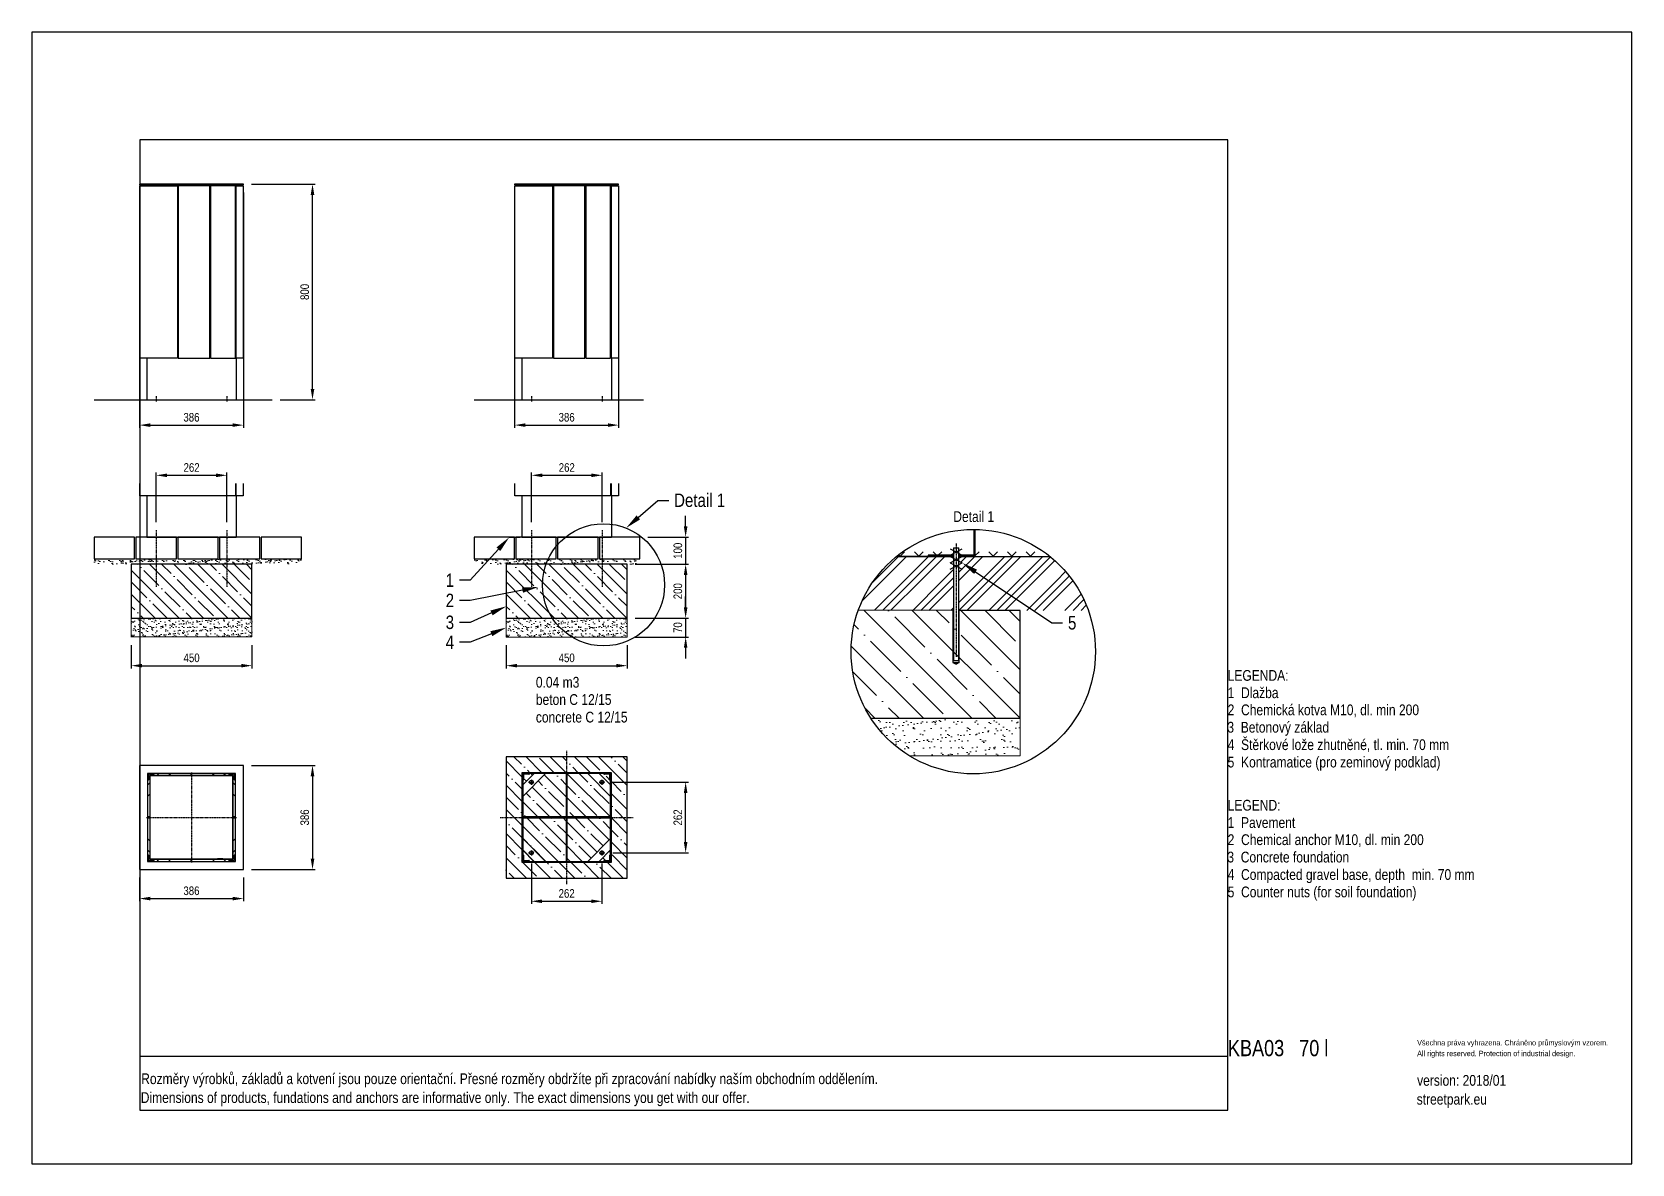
# Model space of a CAD drawing. Header units: millimetres. Extents: x 5064 to 11004, y 3085 to 7285.
import ezdxf
from ezdxf import colors
from ezdxf.entities.mleader import LeaderData, LeaderLine
from ezdxf.lldxf.tags import DXFTag
from ezdxf.math import Vec2, Vec3

# ---------------------------------------------------------------- set-up
doc = ezdxf.new("R2010")
doc.units = ezdxf.units.MM
doc.header["$LTSCALE"] = 0.3
doc.linetypes.add('DashDot', pattern=[15, 9, -3, 0, -3])
doc.layers.add('Nekreslit', color=6, linetype='Continuous', plot=False)
doc.layers.add('SRAFY', color=251, linetype='Continuous', lineweight=13)
doc.styles.add('SEACAD_Arial', font='arial.ttf', dxfattribs={"width": 0.8})
tags = doc.linetypes.add('HIDDEN2', pattern=[4.7625, 3.175, -1.5875]).pattern_tags.tags
tags[6:7] = [DXFTag(74, 4), DXFTag(75, 0), DXFTag(340, '0'), DXFTag(46, 0.0), DXFTag(50, 0.0), DXFTag(44, 0.0), DXFTag(45, 0.0)]
tags[4:5] = [DXFTag(74, 4), DXFTag(75, 0), DXFTag(340, '0'), DXFTag(46, 0.0), DXFTag(50, 0.0), DXFTag(44, 0.0), DXFTag(45, 0.0)]
doc.dimstyles.new('ISO-25', dxfattribs={"dimtxt": 1.6, "dimasz": 2, "dimexe": 0.5, "dimexo": 1.5, "dimtad": 1, "dimdec": 0, "dimtxsty": 'SEACAD_Arial', "dimcen": 2, "dimadec": 0, "dimazin": 0, "dimtfac": 1, "dimtdec": 0, "dimtmove": 0, "dimatfit": 3, "dimfxl": 1, "dimarcsym": 0})

# ---------------------------------------------------------------- blocks, each defined once
blk = doc.blocks.new('*D134')
at = {"color": 0, "lineweight": -2, "transparency": 16777216}
for p, q in [((6825.3, 5010.5), (6825.3, 4924.1)), ((7273.4, 5010.5), (7273.4, 4924.1)), ((6865.3, 4934.1), (7233.4, 4934.1))]:
    blk.add_line(p, q, dxfattribs=at)
at = {"color": 0, "transparency": 16777216}
for points in [[(6865.3, 4940.8), (6865.3, 4927.5), (6825.3, 4934.1)], [(7233.4, 4940.8), (7233.4, 4927.5), (7273.4, 4934.1)]]:
    blk.add_solid(points, dxfattribs=at)
at = {"layer": 'Defpoints', "color": 0, "transparency": 16777216}
for p in [(6825.3, 5040.5), (7273.4, 5040.5), (7273.4, 4934.1)]:
    blk.add_point(p, dxfattribs=at)
at = {"color": 0, "transparency": 16777216, "insert": (7049.4, 4963), "char_height": 32, "attachment_point": 5, "style": 'SEACAD_Arial'}
blk.add_mtext('450', dxfattribs=at)
blk = doc.blocks.new('*D160')
at = {"color": 0, "lineweight": -2, "transparency": 16777216}
for p, q in [((5525.7, 5466.7), (5525.7, 5650.5)), ((5788.1, 5466.7), (5788.1, 5650.5)), ((5565.7, 5640.5), (5748.1, 5640.5))]:
    blk.add_line(p, q, dxfattribs=at)
at = {"color": 0, "transparency": 16777216}
for points in [[(5565.7, 5647.1), (5565.7, 5633.8), (5525.7, 5640.5)], [(5748.1, 5647.1), (5748.1, 5633.8), (5788.1, 5640.5)]]:
    blk.add_solid(points, dxfattribs=at)
at = {"layer": 'Defpoints', "color": 0, "transparency": 16777216}
for p in [(5788.1, 5640.5), (5525.7, 5436.7), (5788.1, 5436.7)]:
    blk.add_point(p, dxfattribs=at)
at = {"color": 0, "transparency": 16777216, "insert": (5656.9, 5669.3), "char_height": 32, "attachment_point": 5, "style": 'SEACAD_Arial'}
blk.add_mtext('262', dxfattribs=at)
blk = doc.blocks.new('*D161')
at = {"color": 0, "lineweight": -2, "transparency": 16777216}
for p, q in [((6918.6, 5466.8), (6918.6, 5650.5)), ((7181, 5466.8), (7181, 5650.5)), ((6958.6, 5640.5), (7141, 5640.5))]:
    blk.add_line(p, q, dxfattribs=at)
at = {"color": 0, "transparency": 16777216}
for points in [[(6958.6, 5647.1), (6958.6, 5633.8), (6918.6, 5640.5)], [(7141, 5647.1), (7141, 5633.8), (7181, 5640.5)]]:
    blk.add_solid(points, dxfattribs=at)
at = {"layer": 'Defpoints', "color": 0, "transparency": 16777216}
for p in [(7181, 5640.5), (6918.6, 5436.8), (7181, 5436.8)]:
    blk.add_point(p, dxfattribs=at)
at = {"color": 0, "transparency": 16777216, "insert": (7049.8, 5669.3), "char_height": 32, "attachment_point": 5, "style": 'SEACAD_Arial'}
blk.add_mtext('262', dxfattribs=at)
blk = doc.blocks.new('*D162')
at = {"color": 0, "lineweight": -2, "transparency": 16777216}
for p, q in [((7491.1, 5450.7), (7491.1, 5490.7)), ((7350.8, 5410.7), (7501.1, 5410.7)), ((7491.1, 5410.7), (7491.1, 5310.5)), ((7303.4, 5310.5), (7501.1, 5310.5)), ((7491.1, 5270.5), (7491.1, 5230.5))]:
    blk.add_line(p, q, dxfattribs=at)
at = {"color": 0, "transparency": 16777216}
for points in [[(7484.4, 5450.7), (7497.7, 5450.7), (7491.1, 5410.7)], [(7484.4, 5270.5), (7497.7, 5270.5), (7491.1, 5310.5)]]:
    blk.add_solid(points, dxfattribs=at)
at = {"layer": 'Defpoints', "color": 0, "transparency": 16777216}
for p in [(7320.8, 5410.7), (7273.4, 5310.5), (7491.1, 5310.5)]:
    blk.add_point(p, dxfattribs=at)
at = {"color": 0, "transparency": 16777216, "insert": (7462.2, 5360.6), "char_height": 32, "attachment_point": 5, "rotation": 90, "style": 'SEACAD_Arial'}
blk.add_mtext('100', dxfattribs=at)
blk = doc.blocks.new('*D163')
at = {"color": 0, "lineweight": -2, "transparency": 16777216}
for p, q in [((7303.4, 5310.5), (7501.1, 5310.5)), ((7491.1, 5270.5), (7491.1, 5150.5)), ((7303.4, 5110.5), (7501.1, 5110.5))]:
    blk.add_line(p, q, dxfattribs=at)
at = {"color": 0, "transparency": 16777216}
for points in [[(7484.4, 5270.5), (7497.7, 5270.5), (7491.1, 5310.5)], [(7484.4, 5150.5), (7497.7, 5150.5), (7491.1, 5110.5)]]:
    blk.add_solid(points, dxfattribs=at)
at = {"layer": 'Defpoints', "color": 0, "transparency": 16777216}
for p in [(7273.4, 5310.5), (7273.4, 5110.5), (7491.1, 5110.5)]:
    blk.add_point(p, dxfattribs=at)
at = {"color": 0, "transparency": 16777216, "insert": (7462.2, 5210.5), "char_height": 32, "attachment_point": 5, "rotation": 90, "style": 'SEACAD_Arial'}
blk.add_mtext('200', dxfattribs=at)
blk = doc.blocks.new('*D164')
at = {"color": 0, "lineweight": -2, "transparency": 16777216}
for p, q in [((7491.1, 5150.5), (7491.1, 5190.5)), ((7303.4, 5110.5), (7501.1, 5110.5)), ((7491.1, 5110.5), (7491.1, 5040.5)), ((7303.4, 5040.5), (7501.1, 5040.5)), ((7491.1, 5000.5), (7491.1, 4960.5))]:
    blk.add_line(p, q, dxfattribs=at)
at = {"color": 0, "transparency": 16777216}
for points in [[(7484.4, 5150.5), (7497.7, 5150.5), (7491.1, 5110.5)], [(7484.4, 5000.5), (7497.7, 5000.5), (7491.1, 5040.5)]]:
    blk.add_solid(points, dxfattribs=at)
at = {"layer": 'Defpoints', "color": 0, "transparency": 16777216}
for p in [(7273.4, 5110.5), (7273.4, 5040.5), (7491.1, 5040.5)]:
    blk.add_point(p, dxfattribs=at)
at = {"color": 0, "transparency": 16777216, "insert": (7462.2, 5075.5), "char_height": 32, "attachment_point": 5, "rotation": 90, "style": 'SEACAD_Arial'}
blk.add_mtext('70', dxfattribs=at)
blk = doc.blocks.new('*D165')
at = {"color": 0, "lineweight": -2, "transparency": 16777216}
for p, q in [((5432.9, 5010.6), (5432.9, 4924.2)), ((5881, 5010.6), (5881, 4924.2)), ((5472.9, 4934.2), (5841, 4934.2))]:
    blk.add_line(p, q, dxfattribs=at)
at = {"color": 0, "transparency": 16777216}
for points in [[(5472.9, 4940.9), (5472.9, 4927.5), (5432.9, 4934.2)], [(5841, 4940.9), (5841, 4927.5), (5881, 4934.2)]]:
    blk.add_solid(points, dxfattribs=at)
at = {"layer": 'Defpoints', "color": 0, "transparency": 16777216}
for p in [(5432.9, 5040.6), (5881, 5040.6), (5881, 4934.2)]:
    blk.add_point(p, dxfattribs=at)
at = {"color": 0, "transparency": 16777216, "insert": (5656.9, 4963), "char_height": 32, "attachment_point": 5, "style": 'SEACAD_Arial'}
blk.add_mtext('450', dxfattribs=at)
blk = doc.blocks.new('*D168')
at = {"color": 0, "lineweight": -2, "transparency": 16777216}
for p, q in [((5463.4, 4148.1), (5463.4, 4060)), ((5849.4, 4148.1), (5849.4, 4060)), ((5503.4, 4070), (5809.4, 4070))]:
    blk.add_line(p, q, dxfattribs=at)
at = {"color": 0, "transparency": 16777216}
for points in [[(5503.4, 4076.6), (5503.4, 4063.3), (5463.4, 4070)], [(5809.4, 4076.6), (5809.4, 4063.3), (5849.4, 4070)]]:
    blk.add_solid(points, dxfattribs=at)
at = {"layer": 'Defpoints', "color": 0, "transparency": 16777216}
for p in [(5463.4, 4178.1), (5849.4, 4178.1), (5849.4, 4070)]:
    blk.add_point(p, dxfattribs=at)
at = {"color": 0, "transparency": 16777216, "insert": (5656.4, 4098.8), "char_height": 32, "attachment_point": 5, "style": 'SEACAD_Arial'}
blk.add_mtext('386', dxfattribs=at)
blk = doc.blocks.new('*D169')
at = {"color": 0, "lineweight": -2, "transparency": 16777216}
for p, q in [((5879.4, 4564.1), (6115.8, 4564.1)), ((6105.8, 4524.1), (6105.8, 4218.1)), ((5879.4, 4178.1), (6115.8, 4178.1))]:
    blk.add_line(p, q, dxfattribs=at)
at = {"color": 0, "transparency": 16777216}
for points in [[(6099.1, 4524.1), (6112.5, 4524.1), (6105.8, 4564.1)], [(6099.1, 4218.1), (6112.5, 4218.1), (6105.8, 4178.1)]]:
    blk.add_solid(points, dxfattribs=at)
at = {"layer": 'Defpoints', "color": 0, "transparency": 16777216}
for p in [(5849.4, 4564.1), (5849.4, 4178.1), (6105.8, 4178.1)]:
    blk.add_point(p, dxfattribs=at)
at = {"color": 0, "transparency": 16777216, "insert": (6077, 4371.1), "char_height": 32, "attachment_point": 5, "rotation": 90, "style": 'SEACAD_Arial'}
blk.add_mtext('386', dxfattribs=at)
blk = doc.blocks.new('L 25x25x3')
for p, q in [((25, 0), (0, 0)), ((0, 0), (0, -25)), ((25, -1), (25, 0)), ((0, -25), (1, -25)), ((3, -6.5), (3, -23)), ((23, -3), (6.5, -3))]:
    blk.add_line(p, q)
for centre, radius, start, end in [((1, -23), 2, 270, 0), ((6.5, -6.5), 3.5, 90, 180), ((23, -1), 2, 270, 0)]:
    blk.add_arc(centre, radius, start, end)
blk = doc.blocks.new('*D170')
at = {"color": 0, "lineweight": -2, "transparency": 16777216}
for p, q in [((6918.2, 4199.9), (6918.2, 4050)), ((7180.5, 4199.9), (7180.5, 4050)), ((6958.2, 4060), (7140.5, 4060))]:
    blk.add_line(p, q, dxfattribs=at)
at = {"color": 0, "transparency": 16777216}
for points in [[(6958.2, 4066.6), (6958.2, 4053.3), (6918.2, 4060)], [(7140.5, 4066.6), (7140.5, 4053.3), (7180.5, 4060)]]:
    blk.add_solid(points, dxfattribs=at)
at = {"layer": 'Defpoints', "color": 0, "transparency": 16777216}
for p in [(6918.2, 4229.9), (7180.5, 4229.9), (7180.5, 4060)]:
    blk.add_point(p, dxfattribs=at)
at = {"color": 0, "transparency": 16777216, "insert": (7049.3, 4088.8), "char_height": 32, "attachment_point": 5, "style": 'SEACAD_Arial'}
blk.add_mtext('262', dxfattribs=at)
blk = doc.blocks.new('*D171')
at = {"color": 0, "lineweight": -2, "transparency": 16777216}
for p, q in [((7220.5, 4502.3), (7501.1, 4502.3)), ((7491.1, 4279.9), (7491.1, 4462.3)), ((7220.5, 4239.9), (7501.1, 4239.9))]:
    blk.add_line(p, q, dxfattribs=at)
at = {"color": 0, "transparency": 16777216}
for points in [[(7484.4, 4462.3), (7497.7, 4462.3), (7491.1, 4502.3)], [(7484.4, 4279.9), (7497.7, 4279.9), (7491.1, 4239.9)]]:
    blk.add_solid(points, dxfattribs=at)
at = {"layer": 'Defpoints', "color": 0, "transparency": 16777216}
for p in [(7190.5, 4502.3), (7491.1, 4502.3), (7190.5, 4239.9)]:
    blk.add_point(p, dxfattribs=at)
at = {"color": 0, "transparency": 16777216, "insert": (7462.2, 4371.1), "char_height": 32, "attachment_point": 5, "rotation": 90, "style": 'SEACAD_Arial'}
blk.add_mtext('262', dxfattribs=at)
blk = doc.blocks.new('*D172')
at = {"color": 0, "lineweight": -2, "transparency": 16777216}
for p, q in [((5463.4, 6690.4), (5463.4, 5816.7)), ((5849.4, 6690.4), (5849.4, 5816.7)), ((5503.4, 5826.7), (5809.4, 5826.7))]:
    blk.add_line(p, q, dxfattribs=at)
at = {"color": 0, "transparency": 16777216}
for points in [[(5503.4, 5833.4), (5503.4, 5820.1), (5463.4, 5826.7)], [(5809.4, 5833.4), (5809.4, 5820.1), (5849.4, 5826.7)]]:
    blk.add_solid(points, dxfattribs=at)
at = {"layer": 'Defpoints', "color": 0, "transparency": 16777216}
for p in [(5463.4, 6720.4), (5849.4, 6720.4), (5849.4, 5826.7)]:
    blk.add_point(p, dxfattribs=at)
at = {"color": 0, "transparency": 16777216, "insert": (5656.4, 5855.6), "char_height": 32, "attachment_point": 5, "style": 'SEACAD_Arial'}
blk.add_mtext('386', dxfattribs=at)
blk = doc.blocks.new('*D173')
at = {"color": 0, "lineweight": -2, "transparency": 16777216}
for p, q in [((6856.3, 6689.8), (6856.3, 5816.7)), ((7242.3, 6690.4), (7242.3, 5816.7)), ((6896.3, 5826.7), (7202.3, 5826.7))]:
    blk.add_line(p, q, dxfattribs=at)
at = {"color": 0, "transparency": 16777216}
for points in [[(6896.3, 5833.4), (6896.3, 5820.1), (6856.3, 5826.7)], [(7202.3, 5833.4), (7202.3, 5820.1), (7242.3, 5826.7)]]:
    blk.add_solid(points, dxfattribs=at)
at = {"layer": 'Defpoints', "color": 0, "transparency": 16777216}
for p in [(6856.3, 6719.8), (7242.3, 6720.4), (7242.3, 5826.7)]:
    blk.add_point(p, dxfattribs=at)
at = {"color": 0, "transparency": 16777216, "insert": (7049.3, 5855.6), "char_height": 32, "attachment_point": 5, "style": 'SEACAD_Arial'}
blk.add_mtext('386', dxfattribs=at)
blk = doc.blocks.new('*D198')
at = {"color": 0, "lineweight": -2, "transparency": 16777216}
for p, q in [((5879.4, 6720.9), (6115.8, 6720.9)), ((6105.8, 5960.9), (6105.8, 6680.9)), ((5986, 5920.9), (6115.8, 5920.9))]:
    blk.add_line(p, q, dxfattribs=at)
at = {"color": 0, "transparency": 16777216}
for points in [[(6099.1, 6680.9), (6112.5, 6680.9), (6105.8, 6720.9)], [(6099.1, 5960.9), (6112.5, 5960.9), (6105.8, 5920.9)]]:
    blk.add_solid(points, dxfattribs=at)
at = {"layer": 'Defpoints', "color": 0, "transparency": 16777216}
for p in [(5849.4, 6720.9), (6105.8, 6720.9), (5956, 5920.9)]:
    blk.add_point(p, dxfattribs=at)
at = {"color": 0, "transparency": 16777216, "insert": (6077, 6320.9), "char_height": 32, "attachment_point": 5, "rotation": 90, "style": 'SEACAD_Arial'}
blk.add_mtext('800', dxfattribs=at)

msp = doc.modelspace()

# ---------------------------------------------------------------- hatches: boundary and pattern name
at = {"layer": 'SRAFY'}
h = msp.add_hatch(dxfattribs=at)
h.set_pattern_fill('ANGLE', color=256, scale=7, angle=45)
h.set_pattern_definition([(45, (1372.663, 3127.9), (-34.574, 34.574), [35.56, -13.335]), (135, (1372.663, 3127.9), (-34.574, -34.574), [35.56, -13.335])])
edge = h.paths.add_edge_path()
edge.add_line((8820.6, 5356.8), (8565.1, 5356.8))
edge.add_arc((-193086.9, 5352.5), 201652, -0.003622, 0.001208, ccw=False)
edge.add_line((8565.1, 5339.8), (8843.2, 5339.8))
edge.add_arc((8558.9, 4986.4), 453.5, 51.18498, 54.75198)
edge = h.paths.add_edge_path()
edge.add_line((8472.6, 5354.4), (8472.6, 5356.8))
edge.add_line((8472.6, 5356.8), (8297.2, 5356.8))
edge.add_arc((8558.9, 4986.4), 453.5, 125.24802, 128.81502)
edge.add_line((8274.7, 5339.8), (8391.4, 5339.8))
edge.add_line((8391.4, 5339.8), (8391.4, 5343.8))
edge.add_line((8391.4, 5343.8), (8472.6, 5343.8))
edge.add_line((8472.6, 5343.8), (8472.6, 5354.4))
h = msp.add_hatch(dxfattribs=at)
h.set_pattern_fill('ANSI31', color=256)
h.paths.add_polyline_path([(8565.1, 5439.9, 0.002205), (8561.1, 5439.9), (8561.1, 5339.8), (8565.1, 5339.8)])
h = msp.add_hatch(dxfattribs=at)
h.set_pattern_fill('AR-SAND', color=256, scale=0.5)
h.paths.add_polyline_path([(5464.4, 5330.7), (5295.4, 5330.7), (5295.4, 5310.8), (5430.4, 5310.8), (5464.4, 5310.8)])
h.paths.add_polyline_path([(5514.4, 5330.7), (5464.4, 5330.7), (5464.4, 5310.8), (5514.4, 5310.7)])
h.paths.add_polyline_path([(5794.4, 5330.7), (5514.4, 5330.7), (5514.4, 5310.7), (5794.4, 5310.5)])
h.paths.add_polyline_path([(6065.4, 5330.7), (5794.4, 5330.7), (5794.4, 5310.5), (5878.5, 5310.5), (6065.4, 5310.5)])
h = msp.add_hatch(dxfattribs=at)
h.set_pattern_fill('ANSI35', color=256, scale=10, angle=90)
h.set_pattern_definition([(135, (-1222.03, 0.07), (-44.9013, -44.9013), []), (135, (-1222.03, 44.97), (-44.9013, -44.9013), [79.375, -15.875, 0, -15.875])])
h.paths.add_polyline_path([(5881, 5310.5), (5432.9, 5310.9), (5432.9, 5110.5), (5881, 5110.5)])
h = msp.add_hatch(dxfattribs=at)
h.set_pattern_fill('AR-SAND', color=256, scale=0.5)
h.set_pattern_definition([(37.5, (170.387, 0), (-0.800016, 24.47066), [0, -19.304, 0, -21.59, 0, -20.6375]), (7.5, (170.387, 0), (22.47616, 35.84126), [0, -10.414, 0, -17.399, 0, -6.6675]), (327.5, (154.766, 0), (39.54962, 0.07186), [0, -6.35, 0, -22.86, 0, -29.845]), (317.5, (154.766, 0), (38.17782, 11.14647), [0, -3.175, 0, -14.986, 0, -17.145])])
h.paths.add_polyline_path([(6763.6, 5330.7), (6705.8, 5330.7), (6705.8, 5310.8), (6745.4, 5310.8)])
h.paths.add_polyline_path([(6944.3, 5330.7), (6763.6, 5330.7), (6745.4, 5310.8), (6825.3, 5310.8), (6944.3, 5310.7)])
h.paths.add_polyline_path([(7154.3, 5330.7), (6944.3, 5330.7), (6944.3, 5310.7), (7154.3, 5310.5)])
h.paths.add_polyline_path([(7320.8, 5330.7), (7154.3, 5330.7), (7154.3, 5310.5), (7273.4, 5310.5), (7320.8, 5310.5)])
h = msp.add_hatch(dxfattribs=at)
h.set_pattern_fill('ANSI35', color=256, scale=10, angle=90)
h.set_pattern_definition([(135, (170.387, 0), (-44.9013, -44.9013), []), (135, (170.387, 44.9), (-44.9013, -44.9013), [79.375, -15.875, 0, -15.875])])
h.paths.add_polyline_path([(7273.4, 5310.5), (6825.3, 5310.8), (6825.3, 5110.5), (7273.4, 5110.5)])
h = msp.add_hatch(dxfattribs=at)
h.set_pattern_fill('GOST_GROUND', color=256, scale=10)
h.set_pattern_definition([(45, (1372.66, 3127.9), (141.4214, -9e-15), [200]), (45, (1402.66, 3127.9), (141.4214, -9e-15), [200]), (45, (1432.66, 3127.9), (141.4214, -9e-15), [200])])
h.paths.add_polyline_path([(8485.1, 5306.8), (8472.6, 5313.4), (8485.1, 5320.1), (8485.1, 5339.7), (8274.6, 5339.7, 0.138009), (8132.1, 5139.6), (8485.1, 5139.4)])
h.paths.add_polyline_path([(8843.2, 5339.7), (8505.1, 5339.7), (8505.1, 5320.1), (8517.6, 5313.4), (8505.1, 5306.8), (8505.1, 5139.4), (8733.2, 5139.2), (8985.9, 5139.2, 0.138278)])
h = msp.add_hatch(dxfattribs=at)
h.set_pattern_fill('ANSI31', color=256)
h.paths.add_polyline_path([(8481.1, 5343.8), (8391.4, 5343.8), (8391.4, 5339.8), (8481.1, 5339.8)])
h.paths.add_polyline_path([(8561.1, 5343.8), (8509.1, 5343.8), (8509.1, 5339.8), (8561.1, 5339.8)])
h = msp.add_hatch(dxfattribs=at)
h.set_pattern_fill('AR-SAND', color=256, scale=0.5)
h.set_pattern_definition([(37.5, (43.469, -149.563), (-0.800016, 24.47066), [0, -19.304, 0, -21.59, 0, -20.6375]), (7.5, (43.47, -149.563), (22.47616, 35.84126), [0, -10.414, 0, -17.399, 0, -6.6675]), (327.5, (27.848, -149.563), (39.54962, 0.07186), [0, -6.35, 0, -22.86, 0, -29.845]), (317.5, (27.848, -149.563), (38.17782, 11.14647), [0, -3.175, 0, -14.986, 0, -17.145])])
h.paths.add_polyline_path([(5881, 5040.5), (5881, 5110.5), (5432.9, 5110.5), (5432.9, 5040.6)])
h = msp.add_hatch(dxfattribs=at)
h.set_pattern_fill('AR-SAND', color=256, scale=0.5)
h.set_pattern_definition([(37.5, (1435.883, -149.632), (-0.800016, 24.47066), [0, -19.304, 0, -21.59, 0, -20.6375]), (7.5, (1435.883, -149.632), (22.47616, 35.84126), [0, -10.414, 0, -17.399, 0, -6.6675]), (327.5, (1420.262, -149.632), (39.54962, 0.07186), [0, -6.35, 0, -22.86, 0, -29.845]), (317.5, (1420.262, -149.632), (38.17782, 11.14647), [0, -3.175, 0, -14.986, 0, -17.145])])
h.paths.add_polyline_path([(7273.4, 5040.5), (7273.4, 5110.5), (6825.3, 5110.5), (6825.3, 5040.5)])
h = msp.add_hatch(dxfattribs=at)
h.set_pattern_fill('ANSI35', color=256, scale=20, angle=90)
h.set_pattern_definition([(135, (-5472.8, -5481.73), (-89.8026, -89.8026), []), (135, (-5472.8, -5391.92), (-89.8026, -89.8026), [158.75, -31.75, 0, -31.75])])
edge = h.paths.add_edge_path()
edge.add_arc((8558.9, 4986.4), 453.5, 160.25313, 213.03807)
edge.add_line((8178.7, 4739.2), (8733.2, 4739.2))
edge.add_line((8733.2, 4739.2), (8733.2, 5139.2))
edge.add_line((8733.2, 5139.2), (8132.1, 5139.6))
h = msp.add_hatch(dxfattribs=at)
h.set_pattern_fill('AR-SAND', color=256)
h.set_pattern_definition([(37.5, (-5813.58, 815.907), (-1.60003, 48.94132), [0, -38.608, 0, -43.18, 0, -41.275]), (7.5, (-5813.58, 815.91), (44.95233, 71.6825), [0, -20.828, 0, -34.798, 0, -13.335]), (327.5, (-5844.82, 815.907), (79.09924, 0.14372), [0, -12.7, 0, -45.72, 0, -59.69]), (317.5, (-5844.82, 815.91), (76.35565, 22.29293), [0, -6.35, 0, -29.972, 0, -34.29])])
h.paths.add_polyline_path([(8733.2, 4739.2), (8178.7, 4739.2, 0.112104), (8322.8, 4599.2), (8733.2, 4599.2)])
h = msp.add_hatch(dxfattribs=at)
h.set_pattern_fill('ANSI35', color=256, scale=10, angle=90)
h.paths.add_polyline_path([(6928.8, 4534.1), (6911.3, 4534.1), (6911.3, 4533.1, -0.414214), (6909.3, 4531.1), (6892.8, 4531.1, 0.414214), (6889.3, 4527.6), (6889.3, 4511.1, -0.414214), (6887.3, 4509.1), (6886.3, 4509.1), (6886.3, 4491.7)], flags=16)
h.paths.add_polyline_path([(7049.3, 4596.1), (6824.3, 4596.1), (6824.3, 4371.1), (6883.3, 4371.1), (6883.3, 4537.1), (7049.3, 4537.1)])
h.paths.add_polyline_path([(7274.3, 4596.1), (7049.3, 4596.1), (7049.3, 4537.1), (7215.3, 4537.1), (7215.3, 4371.1), (7274.3, 4371.1)])
h.paths.add_polyline_path([(7274.3, 4371.1), (7215.3, 4371.1), (7215.3, 4205.1), (7049.3, 4205.1), (7049.3, 4146.1), (7274.3, 4146.1)])
h.paths.add_polyline_path([(7049.3, 4205.1), (6883.3, 4205.1), (6883.3, 4371.1), (6824.3, 4371.1), (6824.3, 4146.1), (7049.3, 4146.1)])
h.paths.add_polyline_path([(7047.3, 4369.1), (6886.3, 4369.1), (6886.3, 4292.9), (6971.2, 4208.1), (7047.3, 4208.1)], flags=17)
h.paths.add_polyline_path([(7047.3, 4534.1), (6971.2, 4534.1), (6886.3, 4449.2), (6886.3, 4373.1), (7047.3, 4373.1)], flags=17)
h.paths.add_polyline_path([(7212.3, 4449.2), (7127.5, 4534.1), (7051.3, 4534.1), (7051.3, 4373.1), (7212.3, 4373.1)], flags=17)
h.paths.add_polyline_path([(7212.3, 4369.1), (7051.3, 4369.1), (7051.3, 4208.1), (7127.5, 4208.1), (7212.3, 4292.9)], flags=17)
h.paths.add_polyline_path([(6886.3, 4250.5), (6886.3, 4233.1), (6887.3, 4233.1, -0.414214), (6889.3, 4231.1), (6889.3, 4214.6, 0.414214), (6892.8, 4211.1), (6909.3, 4211.1, -0.414214), (6911.3, 4209.1), (6911.3, 4208.1), (6928.8, 4208.1)], flags=16)
h.paths.add_polyline_path([(7209.3, 4231.1, -0.414214), (7211.3, 4233.1), (7212.3, 4233.1), (7212.3, 4250.5), (7169.9, 4208.1), (7187.3, 4208.1), (7187.3, 4209.1, -0.414214), (7189.3, 4211.1), (7205.8, 4211.1, 0.414214), (7209.3, 4214.6)], flags=16)
h.paths.add_polyline_path([(7209.3, 4527.6, 0.414214), (7205.8, 4531.1), (7189.3, 4531.1, -0.414214), (7187.3, 4533.1), (7187.3, 4534.1), (7169.9, 4534.1), (7212.3, 4491.7), (7212.3, 4509.1), (7211.3, 4509.1, -0.414214), (7209.3, 4511.1)], flags=16)
h.paths.add_polyline_path([(6925.2, 4239.9, -1), (6911.2, 4239.9, -1)], flags=16)
h = msp.add_hatch(dxfattribs=at)
h.set_pattern_fill('ANSI31', color=256)
h.paths.add_polyline_path([(6911.3, 4533.1), (6911.3, 4534.1), (6886.3, 4534.1), (6886.3, 4509.1), (6887.3, 4509.1, 0.414214), (6889.3, 4511.1), (6889.3, 4527.6, -0.414214), (6892.8, 4531.1), (6909.3, 4531.1, 0.414214)])
h.paths.add_polyline_path([(7212.3, 4534.1), (7187.3, 4534.1), (7187.3, 4533.1, 0.414214), (7189.3, 4531.1), (7205.8, 4531.1, -0.414214), (7209.3, 4527.6), (7209.3, 4511.1, 0.414214), (7211.3, 4509.1), (7212.3, 4509.1)])
h.paths.add_polyline_path([(7212.3, 4233.1), (7211.3, 4233.1, 0.414214), (7209.3, 4231.1), (7209.3, 4214.6, -0.414214), (7205.8, 4211.1), (7189.3, 4211.1, 0.414214), (7187.3, 4209.1), (7187.3, 4208.1), (7212.3, 4208.1)])
h.paths.add_polyline_path([(6889.3, 4231.1, 0.414214), (6887.3, 4233.1), (6886.3, 4233.1), (6886.3, 4208.1), (6911.3, 4208.1), (6911.3, 4209.1, 0.414214), (6909.3, 4211.1), (6892.8, 4211.1, -0.414214), (6889.3, 4214.6)])

# ---------------------------------------------------------------- linework, layer by layer
for p, q in [((5490.4, 6714.9), (5490.4, 6717.9)), ((5822.4, 6714.9), (5822.4, 6717.9)), ((6883.3, 6714.9), (6883.3, 6717.9)), ((7215.3, 6714.9), (7215.3, 6717.9)), ((5604.4, 6680.9), (5607.4, 6680.9)), ((5724.4, 6680.9), (5727.4, 6680.9)), ((5819.4, 6680.9), (5822.4, 6680.9)), ((6997.3, 6680.9), (7000.3, 6680.9)), ((7117.3, 6680.9), (7120.3, 6680.9)), ((7212.3, 6680.9), (7215.3, 6680.9)), ((5490.4, 6074.9), (5490.4, 5920.9)), ((5607.4, 6110.9), (5604.4, 6110.9)), ((5727.4, 6110.9), (5724.4, 6110.9)), ((5822.4, 6110.9), (5819.4, 6110.9)), ((5822.4, 6074.9), (5822.4, 5920.9)), ((6883.3, 6074.9), (6883.3, 5920.9)), ((7000.3, 6110.9), (6997.3, 6110.9)), ((7120.3, 6110.9), (7117.3, 6110.9)), ((7215.3, 6110.9), (7212.3, 6110.9)), ((7215.3, 6074.9), (7215.3, 5920.9)), ((5490.4, 5920.9), (5822.4, 5920.9)), ((6883.3, 5920.9), (7215.3, 5920.9)), ((5822.4, 5600.7), (5819.4, 5600.7)), ((7215.3, 5600.7), (7212.3, 5600.7)), ((5490.4, 5564.7), (5490.4, 5410.7)), ((5822.4, 5564.7), (5822.4, 5410.7)), ((6883.3, 5564.7), (6883.3, 5410.7)), ((7215.3, 5564.7), (7215.3, 5410.7)), ((5490.4, 5410.7), (5822.4, 5410.7)), ((6836.3, 5410.7), (6876.3, 5410.7)), ((6883.3, 5410.7), (7215.3, 5410.7)), ((6919.3, 5410.7), (7179.3, 5410.7)), ((6919.3, 5410.7), (7179.3, 5410.7)), ((8565.1, 5439.7), (8565.1, 5339.8)), ((8472.6, 5367.8), (8517.6, 5343.8)), ((8472.6, 5343.8), (8517.6, 5367.8)), ((8486.7, 5371.4), (8503.5, 5371.4)), ((5295.4, 5330.7), (5437.4, 5330.7)), ((8274.7, 5339.8), (8485.1, 5339.8)), ((8471.1, 5339.8), (8485.1, 5339.8)), ((8472.6, 5339.8), (8517.6, 5315.8)), ((8472.6, 5315.8), (8517.6, 5339.8)), ((8472.6, 5315.8), (8517.6, 5291.8)), ((8472.6, 5291.8), (8517.6, 5315.8)), ((8481.1, 5343.8), (8481.1, 5339.8)), ((8505.1, 5339.8), (8559.1, 5339.8)), ((8509.1, 5343.8), (8509.1, 5339.8)), ((8561.1, 5343.8), (8561.1, 5339.8)), ((8565.1, 5339.8), (8843.2, 5339.8)), ((5527.8, 4526.1), (5535.8, 4534.1)), ((5570.3, 4526.1), (5578.3, 4534.1)), ((5734.6, 4534.1), (5742.6, 4526.1)), ((5777, 4534.1), (5785, 4526.1)), ((6886.3, 4491.7), (6928.8, 4534.1)), ((6886.3, 4449.2), (6971.2, 4534.1)), ((7127.5, 4534.1), (7212.3, 4449.2)), ((7169.9, 4534.1), (7212.3, 4491.7)), ((5493.4, 4491.7), (5501.4, 4499.7)), ((5493.4, 4449.2), (5501.4, 4457.2)), ((5811.4, 4499.7), (5819.4, 4491.7)), ((5811.4, 4457.2), (5819.4, 4449.2)), ((5501.4, 4284.9), (5493.4, 4292.9)), ((5819.4, 4292.9), (5811.4, 4284.9)), ((6971.2, 4208.1), (6886.3, 4292.9)), ((7212.3, 4292.9), (7127.5, 4208.1)), ((5501.4, 4242.5), (5493.4, 4250.5)), ((5810.4, 4255.1), (5810.4, 4274.9)), ((5819.4, 4250.5), (5811.4, 4242.5)), ((6928.8, 4208.1), (6886.3, 4250.5)), ((7212.3, 4250.5), (7169.9, 4208.1)), ((5535.8, 4208.1), (5527.8, 4216.1)), ((5578.3, 4208.1), (5570.3, 4216.1)), ((5742.6, 4216.1), (5734.6, 4208.1)), ((5772.4, 4217.1), (5752.6, 4217.1)), ((5785, 4216.1), (5777, 4208.1))]:
    msp.add_line(p, q)
at = {"color": 7, "linetype": 'Continuous'}
for p, q in [((5295.4, 5920.9), (5956, 5920.9)), ((6705.8, 5920.9), (7334.1, 5920.9)), ((5464.4, 5610.7), (5464.4, 5466.7)), ((5445.4, 5410.7), (5295.4, 5410.7)), ((5295.4, 5410.7), (5295.4, 5330.7)), ((5445.4, 5330.7), (5445.4, 5410.7)), ((5600.4, 5410.7), (5450.4, 5410.7)), ((5450.4, 5410.7), (5450.4, 5330.7)), ((5600.4, 5330.7), (5600.4, 5410.7)), ((5755.4, 5410.7), (5605.4, 5410.7)), ((5605.4, 5410.7), (5605.4, 5330.7)), ((5755.4, 5330.7), (5755.4, 5410.7)), ((5910.4, 5410.7), (5760.4, 5410.7)), ((5760.4, 5410.7), (5760.4, 5330.7)), ((5910.4, 5330.7), (5910.4, 5410.7)), ((6065.4, 5410.7), (5915.4, 5410.7)), ((5915.4, 5410.7), (5915.4, 5330.7)), ((6065.4, 5330.7), (6065.4, 5410.7)), ((6855.8, 5410.7), (6705.8, 5410.7)), ((6705.8, 5410.7), (6705.8, 5330.7)), ((6855.8, 5330.7), (6855.8, 5410.7)), ((7010.8, 5410.7), (6860.8, 5410.7)), ((6860.8, 5410.7), (6860.8, 5330.7)), ((7010.8, 5330.7), (7010.8, 5410.7)), ((7165.8, 5410.7), (7015.8, 5410.7)), ((7015.8, 5410.7), (7015.8, 5330.7)), ((7165.8, 5330.7), (7165.8, 5410.7)), ((7320.8, 5410.7), (7170.8, 5410.7)), ((7170.8, 5410.7), (7170.8, 5330.7)), ((7320.8, 5330.7), (7320.8, 5410.7)), ((8485.1, 5369.8), (8485.1, 4953.7)), ((8505.1, 4953.7), (8505.1, 5369.8)), ((5295.4, 5330.7), (5445.4, 5330.7)), ((5450.4, 5330.7), (5600.4, 5330.7)), ((5605.4, 5330.7), (5755.4, 5330.7)), ((5760.4, 5330.7), (5910.4, 5330.7)), ((5915.4, 5330.7), (6065.4, 5330.7)), ((6705.8, 5330.7), (6855.8, 5330.7)), ((6860.8, 5330.7), (7010.8, 5330.7)), ((7015.8, 5330.7), (7165.8, 5330.7)), ((7170.8, 5330.7), (7320.8, 5330.7)), ((8485.1, 5339.8), (8274.7, 5339.8))]:
    msp.add_line(p, q, dxfattribs=at)
at = {"color": 0, "linetype": 'DashDot', "ltscale": 0.1}
for p, q in [((5525.7, 5934), (5525.7, 5914)), ((5788.1, 5934), (5788.1, 5914)), ((6918.6, 5934), (6918.6, 5914)), ((7181, 5934), (7181, 5914)), ((6908.2, 4502.3), (6928.2, 4502.3)), ((6918.2, 4512.3), (6918.2, 4492.3)), ((7170.5, 4502.3), (7190.5, 4502.3)), ((7180.5, 4512.3), (7180.5, 4492.3)), ((6908.2, 4239.9), (6928.2, 4239.9)), ((6918.2, 4249.9), (6918.2, 4229.9)), ((7170.5, 4239.9), (7190.5, 4239.9)), ((7180.5, 4249.9), (7180.5, 4229.9))]:
    msp.add_line(p, q, dxfattribs=at)
at = {"linetype": 'DashDot', "lineweight": 30}
for p, q in [((5525.7, 5436.7), (5525.7, 5226.1)), ((5788.1, 5436.7), (5788.1, 5226.1)), ((6918.6, 5436.8), (6918.6, 5226.1)), ((7181, 5436.8), (7181, 5226.1)), ((8495.1, 5387.8), (8495.1, 4966.5))]:
    msp.add_line(p, q, dxfattribs=at)
at = {"lineweight": 15}
for p, q in [((6836.3, 5410.7), (6886.3, 5410.7)), ((8486.7, 5371.4), (8486.7, 4952.1)), ((8503.5, 4952.1), (8503.5, 5371.4))]:
    msp.add_line(p, q, dxfattribs=at)
at = {"color": 7, "linetype": 'HIDDEN2'}
for p, q in [((8486.7, 5371.4), (8485.1, 5369.8)), ((8505.1, 5369.8), (8485.1, 5369.8)), ((8505.1, 5369.8), (8503.5, 5371.4)), ((8485.1, 4953.7), (8505.1, 4953.7)), ((8485.1, 4953.7), (8486.7, 4952.1)), ((8495.1, 4952.1), (8486.7, 4952.1)), ((8503.5, 4952.1), (8495.1, 4952.1)), ((8503.5, 4952.1), (8505.1, 4953.7))]:
    msp.add_line(p, q, dxfattribs=at)
at = {"linetype": 'HIDDEN2'}
for p, q in [((8483.1, 5139.4), (8483.1, 4946.1)), ((8507.1, 4946.1), (8507.1, 5139.4))]:
    msp.add_line(p, q, dxfattribs=at)
at = {"color": 7, "linetype": 'HIDDEN2', "ltscale": 0.2}
msp.add_line((8483.1, 4946.1), (8507.1, 4946.1), dxfattribs=at)
at = {"linetype": 'HIDDEN2', "ltscale": 0.2}
for p in [(8483.1, 4946.1), (8507.1, 4946.1)]:
    msp.add_line(p, (8495.1, 4939.2), dxfattribs=at)
at = {"linetype": 'DashDot'}
for p, q in [((7049.3, 4618.1), (7049.3, 4124.1)), ((5656.4, 4538.1), (5656.4, 4204.1)), ((5489.4, 4371.1), (5823.4, 4371.1)), ((6802.3, 4371.1), (7296.3, 4371.1))]:
    msp.add_line(p, q, dxfattribs=at)
for points in [[(5465.4, 6717.9), (5847.4, 6717.9, 0.413824), (5849.4, 6719.9), (5849.4, 6720.9), (5463.4, 6720.9), (5463.4, 6719.8, 0.400748)], [(6858.3, 6717.9), (7240.3, 6717.9, 0.413824), (7242.3, 6719.9), (7242.3, 6720.9), (6856.3, 6720.9), (6856.3, 6719.8, 0.400748)]]:
    msp.add_lwpolyline(points, format="xyb", close=True)
for points in [[(5604.4, 6074.9), (5464.4, 6074.9), (5464.4, 6714.9), (5604.4, 6714.9)], [(5607.4, 6074.9), (5724.4, 6074.9), (5724.4, 6714.9), (5607.4, 6714.9)], [(5727.4, 6074.9), (5819.4, 6074.9), (5819.4, 6714.9), (5727.4, 6714.9)], [(5848.4, 6074.9), (5822.4, 6074.9), (5822.4, 6714.9), (5848.4, 6714.9)], [(6997.3, 6074.9), (6857.3, 6074.9), (6857.3, 6714.9), (6997.3, 6714.9)], [(7000.3, 6074.9), (7117.3, 6074.9), (7117.3, 6714.9), (7000.3, 6714.9)], [(7120.3, 6074.9), (7212.3, 6074.9), (7212.3, 6714.9), (7120.3, 6714.9)], [(7241.3, 6074.9), (7215.3, 6074.9), (7215.3, 6714.9), (7241.3, 6714.9)], [(5432.9, 5110.5), (5881, 5110.5), (5881, 5310.5), (5432.9, 5310.9)], [(6825.3, 5110.5), (7273.4, 5110.5), (7273.4, 5310.5), (6825.3, 5310.8)], [(6824.3, 4146.1), (7274.3, 4146.1), (7274.3, 4596.1), (6824.3, 4596.1)], [(5463.4, 4178.1), (5849.4, 4178.1), (5849.4, 4564.1), (5463.4, 4564.1)], [(5493.4, 4208.1), (5819.4, 4208.1), (5819.4, 4534.1), (5493.4, 4534.1)], [(5501.4, 4216.1), (5811.4, 4216.1), (5811.4, 4526.1), (5501.4, 4526.1)], [(5502.4, 4217.1), (5810.4, 4217.1), (5810.4, 4525.1), (5502.4, 4525.1)], [(6883.3, 4205.1), (7215.3, 4205.1), (7215.3, 4537.1), (6883.3, 4537.1)], [(6886.3, 4208.1), (7212.3, 4208.1), (7212.3, 4534.1), (6886.3, 4534.1)], [(7047.3, 4208.1), (7051.3, 4208.1), (7051.3, 4534.1), (7047.3, 4534.1)]]:
    msp.add_lwpolyline(points, close=True)
for points in [[(5819.4, 5610.7), (5819.4, 5564.7), (5464.4, 5564.7), (5464.4, 5610.7)], [(5848.4, 5610.7), (5848.4, 5564.7), (5822.4, 5564.7), (5822.4, 5610.7)], [(7212.3, 5610.7), (7212.3, 5564.7), (6857.3, 5564.7), (6857.3, 5610.7)], [(7241.3, 5610.7), (7241.3, 5564.7), (7215.3, 5564.7), (7215.3, 5610.7)], [(8561.1, 5439.9), (8561.1, 5339.8), (8565.1, 5339.8), (8565.1, 5439.9)], [(8485.1, 5343.8), (8391.4, 5343.8), (8391.4, 5339.8)], [(8391.4, 5339.8), (8485.1, 5339.8)], [(8505.1, 5339.8), (8561.1, 5339.8), (8561.1, 5343.8), (8505.1, 5343.8)], [(8485.1, 5139.4), (8132.1, 5139.6)], [(8178.7, 4739.2), (8733.2, 4739.2), (8733.2, 5139.2), (8505.1, 5139.4)], [(5658.4, 4526.1), (5658.4, 4534.1), (5654.4, 4534.1), (5654.4, 4526.1)], [(5501.4, 4373.1), (5493.4, 4373.1), (5493.4, 4369.1), (5501.4, 4369.1)], [(5811.4, 4369.1), (5819.4, 4369.1), (5819.4, 4373.1), (5811.4, 4373.1)], [(7047.3, 4373.1), (6886.3, 4373.1), (6886.3, 4369.1), (7047.3, 4369.1)], [(7051.3, 4369.1), (7212.3, 4369.1), (7212.3, 4373.1), (7051.3, 4373.1)], [(5654.4, 4216.1), (5654.4, 4208.1), (5658.4, 4208.1), (5658.4, 4216.1)]]:
    msp.add_lwpolyline(points)
at = {"color": 7, "linetype": 'Continuous'}
msp.add_circle((6045.5, 5410.7), 0.01, dxfattribs=at)
for centre, radius in [((7186.2, 5234.1), 226.7), ((8558.9, 4986.4), 453.5), ((6918.2, 4502.3), 7), ((7180.5, 4502.3), 7), ((6918.2, 4239.9), 7), ((7180.5, 4239.9), 7)]:
    msp.add_circle(centre, radius)
at = {"layer": 'Nekreslit'}
msp.add_line((5464.4, 3485.3), (9504.4, 3485.3), dxfattribs=at)
for points in [[(5064.4, 3085.3), (11004.4, 3085.3), (11004.4, 7285.3), (5064.4, 7285.3)], [(5464.4, 3285.3), (9504.4, 3285.3), (9504.4, 6885.3), (5464.4, 6885.3)]]:
    msp.add_lwpolyline(points, close=True, dxfattribs=at)
at = {"layer": 'SRAFY'}
for p, q in [((5432.9, 5110.5), (5432.9, 5040.5)), ((5881, 5040.6), (5881, 5110.5)), ((6825.3, 5110.5), (6825.3, 5040.5)), ((7273.4, 5040.5), (7273.4, 5110.5)), ((5432.9, 5040.6), (5881, 5040.6)), ((6825.3, 5040.5), (7273.4, 5040.5)), ((8733.2, 4599.2), (8733.2, 4739.2)), ((8322.8, 4599.2), (8733.2, 4599.2))]:
    msp.add_line(p, q, dxfattribs=at)

# ---------------------------------------------------------------- block references
for p in [(5493.4, 4534.1), (6886.3, 4534.1)]:
    msp.add_blockref('L 25x25x3', p)
for p, rotation in [((5819.4, 4534.1), 269.9999999999999), ((7212.3, 4534.1), 269.9999999999999), ((5493.4, 4208.1), 89.99999999999999), ((5819.4, 4208.1), 180), ((6886.3, 4208.1), 89.99999999999999), ((7212.3, 4208.1), 180)]:
    msp.add_blockref('L 25x25x3', p, dxfattribs=dict(rotation=rotation))

# ---------------------------------------------------------------- texts
at = {"style": 'SEACAD_Arial', "width": 0.8}
for s, height, p in [('0.04 m3', 40, (6935, 4852.7)), ('LEGENDA:', 40, (9503.3, 4878.1)), ('beton C 12/15', 40, (6935, 4788.5)), ('1  Dlažba', 40, (9503.3, 4813.8)), ('concrete C 12/15', 40, (6935, 4723.3)), ('2  Chemická kotva M10, dl. min 200', 40, (9503.3, 4750.3)), ('3  Betonový základ', 40, (9502.2, 4685.8)), ('4  Štěrkové lože zhutněné, tl. min. 70 mm', 40, (9503.3, 4621.1)), ('5  Kontramatice (pro zeminový podklad)', 40, (9503.3, 4556.5)), ('LEGEND:', 40, (9503.3, 4396.4)), ('1  Pavement', 40, (9503.3, 4332.1)), ('2  Chemical anchor M10, dl. min 200', 40, (9503.3, 4268.6)), ('3  Concrete foundation', 40, (9502.2, 4204)), ('4  Compacted gravel base, depth  min. 70 mm', 40, (9503.3, 4139.3)), ('5  Counter nuts (for soil foundation)', 40, (9503.3, 4074.7)), ('KBA03   70 l', 60, (9504.4, 3485.3)), ('Všechna práva vyhrazena. Chráněno průmyslovým vzorem.', 20, (10206.7, 3525.3)), ('All rights reserved. Protection of industrial design.', 20, (10206.7, 3485.3)), ('Rozměry výrobků, základů a kotvení jsou pouze orientační. Přesné rozměry obdržíte při zpracování nabídky naším obchodním oddělením.', 39.9982, (5469.8, 3381.6)), ('version: 2018/01', 40, (10206.7, 3375.5)), ('Dimensions of products, fundations and anchors are informative only. The exact dimensions you get with our offer.', 39.9982, (5468.2, 3311.7)), ('streetpark.eu', 40, (10205.1, 3305.6))]:
    msp.add_text(s, height=height, dxfattribs=at).set_placement(p)
at = {"insert": (8484.7, 5507.4), "char_height": 40, "attachment_point": 1, "style": 'SEACAD_Arial'}
msp.add_mtext_dynamic_manual_height_columns('Detail 1', width=226.121, gutter_width=200, heights=[0], dxfattribs=at)

# ---------------------------------------------------------------- dimensions: what is measured, and where the dimension line sits
for base, p1, p2, picture, middle in [((5849.4, 5826.7), (5463.4, 6720.4), (5849.4, 6720.4), '*D172', (5656.4, 5855.6)), ((7242.3, 5826.7), (6856.3, 6719.8), (7242.3, 6720.4), '*D173', (7049.3, 5855.6)), ((5788.1, 5640.5), (5525.7, 5436.7), (5788.1, 5436.7), '*D160', (5656.9, 5669.3)), ((7181, 5640.5), (6918.6, 5436.8), (7181, 5436.8), '*D161', (7049.8, 5669.3)), ((7180.5, 4060), (6918.2, 4229.9), (7180.5, 4229.9), '*D170', (7049.3, 4088.8)), ((5849.4, 4070), (5463.4, 4178.1), (5849.4, 4178.1), '*D168', (5656.4, 4098.8))]:
    dim = msp.add_linear_dim(base=base, p1=p1, p2=p2, dimstyle='ISO-25')
    dim.commit()
    dim.dimension.update_dxf_attribs({"geometry": picture, "text_midpoint": middle})
for base, p1, p2, picture, middle in [((6105.8, 6720.9), (5956, 5920.9), (5849.4, 6720.9), '*D198', (6077, 6320.9)), ((7491.1, 5310.5), (7320.8, 5410.7), (7273.4, 5310.5), '*D162', (7462.2, 5360.6)), ((7491.1, 5110.5), (7273.4, 5310.5), (7273.4, 5110.5), '*D163', (7462.2, 5210.5)), ((7491.1, 5040.5), (7273.4, 5110.5), (7273.4, 5040.5), '*D164', (7462.2, 5075.5)), ((6105.8, 4178.1), (5849.4, 4564.1), (5849.4, 4178.1), '*D169', (6077, 4371.1)), ((7491.1, 4502.3), (7190.5, 4239.9), (7190.5, 4502.3), '*D171', (7462.2, 4371.1))]:
    dim = msp.add_linear_dim(base=base, p1=p1, p2=p2, angle=90, dimstyle='ISO-25')
    dim.commit()
    dim.dimension.update_dxf_attribs({"geometry": picture, "text_midpoint": middle})
for base, p1, p2, picture, middle in [((5881, 4934.2), (5432.9, 5040.6), (5881, 5040.6), '*D165', (5656.9, 4963)), ((7273.4, 4934.1), (6825.3, 5040.5), (7273.4, 5040.5), '*D134', (7049.4, 4963))]:
    dim = msp.add_linear_dim(base=base, p1=p1, p2=p2, dimstyle='ISO-25', override={"dimscale": 0, "dimrnd": 10, "dimtix": 0, "dimtofl": 1, "dimtmove": 0, "dimatfit": 3})
    dim.commit()
    dim.dimension.update_dxf_attribs({"geometry": picture, "text_midpoint": middle})

# ---------------------------------------------------------------- leaders
ml = msp.add_multileader_mtext('Standard')
ml.set_content('Detail 1', color=256, style='SEACAD_Arial')
ml.set_leader_properties(lineweight=-3)
ml.build(insert=Vec2(0, 0))
ml.multileader.update_dxf_attribs({"text_right_attachment_type": 6, "dogleg_length": 2, "arrow_head_size": 60, "scale": 20})
ctx = ml.context
ctx.base_point, ctx.scale, ctx.char_height, ctx.arrow_head_size, ctx.landing_gap_size, ctx.plane_origin = Vec3(7428.2, 5547.6), 20, 50, 60, 20, Vec3(8835.4, 5437.4)
ctx.right_attachment = 6
notes = []
notes.append((ctx, [(0, (1, 1, 0), (7388.2, 5547.6), (1, 0), 40, [(0, [(7270, 5444.8)], 0, [])])]))
ctx.mtext.insert, ctx.mtext.flow_direction = Vec3(7448.2, 5573), 5
ml = msp.add_multileader_mtext('Standard')
ml.set_content('1', color=256, style='SEACAD_Arial')
ml.set_leader_properties()
ml.build(insert=Vec2(0, 0))
ml.multileader.update_dxf_attribs({"dogleg_length": 2, "arrow_head_size": 60, "scale": 20})
ctx = ml.context
ctx.base_point, ctx.scale, ctx.char_height, ctx.arrow_head_size, ctx.landing_gap_size, ctx.plane_origin = Vec3(6596.7, 5251.4), 20, 50, 60, 20, Vec3(6736.7, 5410.8)
ctx.text_align_type = 2
notes.append((ctx, [(1, (1, 1, 0), (6691.4, 5251.4), (-1, 0), 40, [(0, [(6836.3, 5410.7)], 0, [])])]))
ctx.mtext.insert, ctx.mtext.alignment, ctx.mtext.flow_direction = Vec3(6631.4, 5276.4), 3, 5
ml = msp.add_multileader_mtext('Standard')
ml.set_content('5', color=256, style='SEACAD_Arial')
ml.set_leader_properties()
ml.build(insert=Vec2(0, 0))
ml.multileader.update_dxf_attribs({"text_right_attachment_type": 6, "dogleg_length": 2, "arrow_head_size": 60, "scale": 20})
ctx = ml.context
ctx.base_point, ctx.scale, ctx.char_height, ctx.arrow_head_size, ctx.landing_gap_size, ctx.plane_origin = Vec3(8890.5, 5093), 20, 50, 60, 20, Vec3(8379.8, 5230.7)
ctx.right_attachment = 6
notes.append((ctx, [(0, (1, 1, 0), (8850.5, 5093), (1, 0), 40, [(0, [(8517.6, 5315.8)], 0, [])])]))
ctx.mtext.insert, ctx.mtext.flow_direction = Vec3(8910.5, 5118.4), 5
ml = msp.add_multileader_mtext('Standard')
ml.set_content('2', color=256, style='SEACAD_Arial')
ml.set_leader_properties()
ml.build(insert=Vec2(0, 0))
ml.multileader.update_dxf_attribs({"dogleg_length": 2, "arrow_head_size": 60, "scale": 20})
ctx = ml.context
ctx.base_point, ctx.scale, ctx.char_height, ctx.arrow_head_size, ctx.landing_gap_size, ctx.plane_origin = Vec3(6584.9, 5176.3), 20, 50, 60, 20, Vec3(7143.4, 5226.2)
ctx.text_align_type = 2
notes.append((ctx, [(1, (1, 1, 0), (6691.4, 5176.3), (-1, 0), 40, [(0, [(6944.3, 5226.1)], 0, [])])]))
ctx.mtext.insert, ctx.mtext.alignment, ctx.mtext.flow_direction = Vec3(6631.4, 5201.3), 3, 5
ml = msp.add_multileader_mtext('Standard')
ml.set_content('3', color=256, style='SEACAD_Arial')
ml.set_leader_properties()
ml.build(insert=Vec2(0, 0))
ml.multileader.update_dxf_attribs({"dogleg_length": 2, "arrow_head_size": 60, "scale": 20})
ctx = ml.context
ctx.base_point, ctx.scale, ctx.char_height, ctx.arrow_head_size, ctx.landing_gap_size, ctx.plane_origin = Vec3(6585.2, 5094.7), 20, 50, 60, 20, Vec3(7142.3, 5013.3)
ctx.text_align_type = 2
notes.append((ctx, [(1, (1, 1, 0), (6691.4, 5094.7), (-1, 0), 40, [(0, [(6825.3, 5154.4)], 0, [])])]))
ctx.mtext.insert, ctx.mtext.alignment, ctx.mtext.flow_direction = Vec3(6631.4, 5120.1), 3, 5
ml = msp.add_multileader_mtext('Standard')
ml.set_content('4', color=256, style='SEACAD_Arial')
ml.set_leader_properties()
ml.build(insert=Vec2(0, 0))
ml.multileader.update_dxf_attribs({"dogleg_length": 2, "arrow_head_size": 60, "scale": 20})
ctx = ml.context
ctx.base_point, ctx.scale, ctx.char_height, ctx.arrow_head_size, ctx.landing_gap_size, ctx.plane_origin = Vec3(6583.8, 5021.1), 20, 50, 60, 20, Vec3(7063.2, 5116.6)
ctx.text_align_type = 2
notes.append((ctx, [(1, (1, 1, 0), (6691.4, 5021.1), (-1, 0), 40, [(0, [(6825.3, 5075.5)], 0, [])])]))
ctx.mtext.insert, ctx.mtext.alignment, ctx.mtext.flow_direction = Vec3(6631.4, 5046.1), 3, 5
for ctx, leaders in notes:
    for number, flags, end, landing, length, lines in leaders:
        leader = LeaderData()
        leader.index, (leader.has_last_leader_line, leader.has_dogleg_vector, leader.attachment_direction) = number, flags
        leader.last_leader_point, leader.dogleg_vector, leader.dogleg_length = Vec3(end), Vec3(landing), length
        for number, points, colour, breaks in lines:
            line = LeaderLine()
            line.index, line.vertices, line.color, line.breaks = number, Vec3.list(points), colors.encode_raw_color(colour), breaks
            leader.lines.append(line)
        ctx.leaders.append(leader)

doc.saveas('drawing.dxf')
